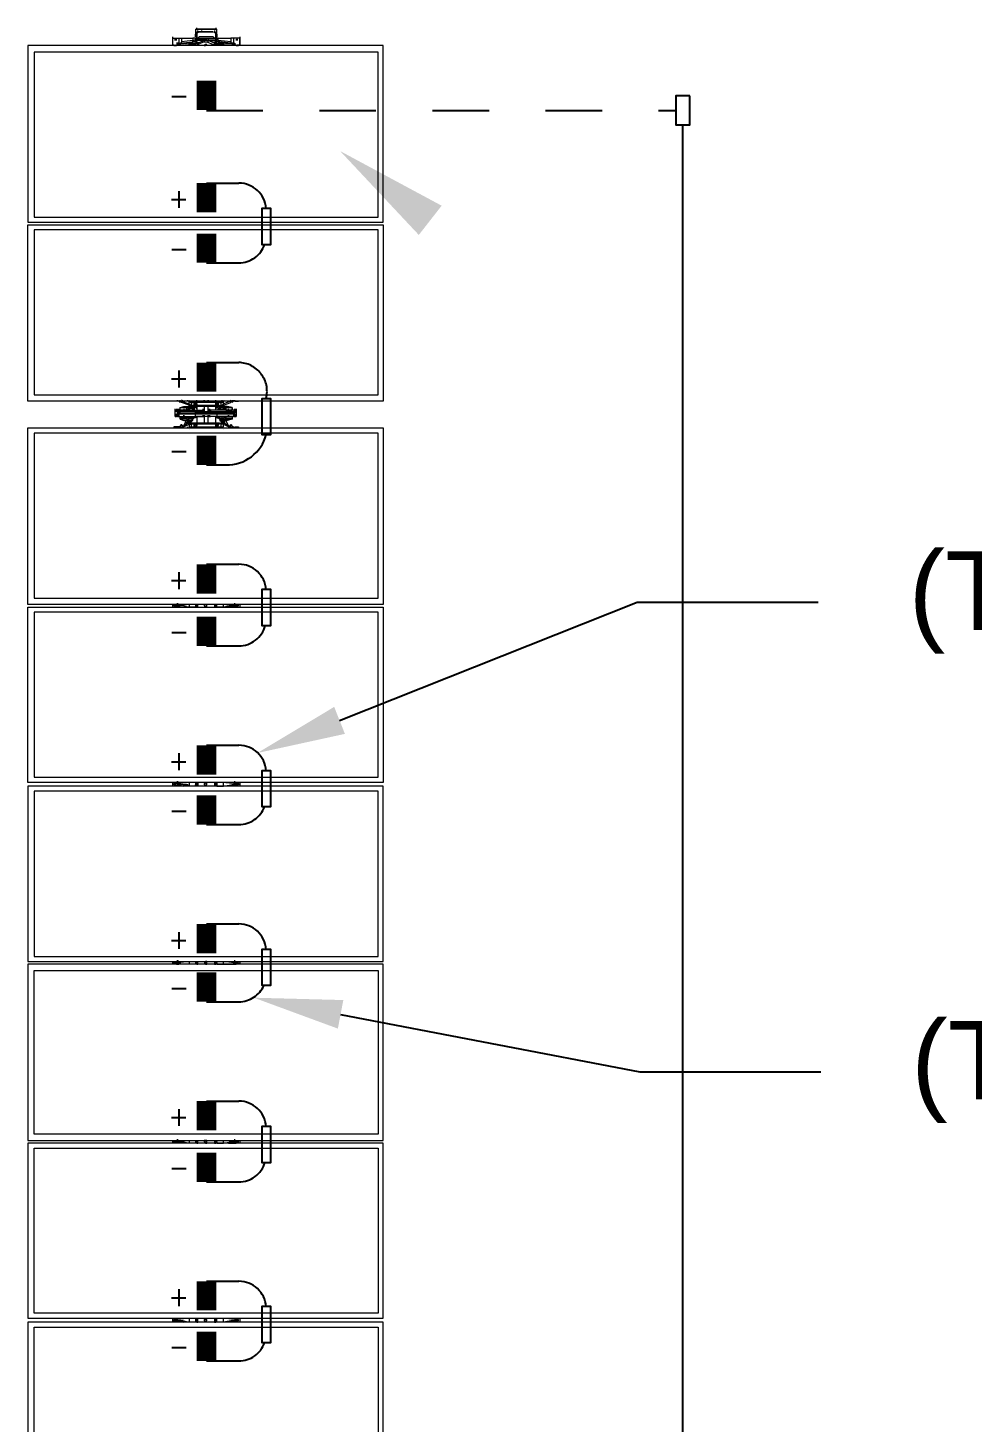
# Model space of a CAD drawing. Header units: feet. Extents: x -5.1 to 70.3, y -33 to 8.
# Drawn here: x 24.056 to 25.727, y -2.653 to -0.188 of the extents above; entities that cross this region are included whole.
import ezdxf
from ezdxf import colors
from ezdxf.entities.mleader import LeaderData, LeaderLine
from ezdxf.lldxf.tags import DXFTag
from ezdxf.math import Vec2, Vec3

# ---------------------------------------------------------------- set-up
doc = ezdxf.new("R2010")
doc.units = ezdxf.units.FT
doc.header["$MEASUREMENT"] = 0
doc.linetypes.add('HIDDEN', pattern=[0.375, 0.25, -0.125])
for name, color, linetype in [('E-DC HARNESS-NEG', 170, 'DC HARNESS CABLE'), ('E-HARN-COMP', 8, 'Continuous'), ('E-TRNK-CABL-NEG', 170, 'HIDDEN'), ('E-TRUNK-CABLE-POS', 10, 'HIDDEN'), ('G-ANNO-TEXT', 1, 'Continuous'), ('PDF5_Geometry', 7, 'Continuous'), ('PDF5_Solid Fills', 7, 'Continuous'), ('Polarity-Text', 7, 'Continuous')]:
    doc.layers.add(name, color=color, linetype=linetype)
doc.styles.add('NEI-A', font='arial.ttf')
tags = doc.linetypes.add('DC HARNESS CABLE', pattern='A,0.5,-0.2,["DH",Standard,S=0.1,R=0,X=-0.1,Y=-0.05],-0.2', length=0.9).pattern_tags.tags
tags[6] = DXFTag(74, 10)

msp = doc.modelspace()

# ---------------------------------------------------------------- linework, layer by layer
at = {"layer": 'E-DC HARNESS-NEG', "ltscale": 0.5}
msp.add_lwpolyline([(25.2154, -13.351), (25.2153, -0.3594)], dxfattribs=at)
at = {"layer": 'E-HARN-COMP', "const_width": 0.0347}
for points in [[(24.3723, -0.3328), (24.3723, -0.281)], [(24.3723, -0.5139), (24.3723, -0.4621)], [(24.3723, -0.6031), (24.3723, -0.5514)], [(24.3723, -0.8312), (24.3723, -0.7794)], [(24.3723, -0.9603), (24.3723, -0.9085)], [(24.3723, -1.1878), (24.3723, -1.136)], [(24.3723, -1.2804), (24.3723, -1.2286)], [(24.3723, -1.5079), (24.3723, -1.4561)], [(24.3723, -1.5964), (24.3723, -1.5446)], [(24.3723, -1.8238), (24.3723, -1.7721)], [(24.3723, -1.9097), (24.3723, -1.8579)], [(24.3723, -2.1371), (24.3723, -2.0854)], [(24.3723, -2.2281), (24.3723, -2.1763)], [(24.3723, -2.4555), (24.3723, -2.4038)], [(24.3723, -2.5448), (24.3723, -2.493)]]:
    msp.add_lwpolyline(points, dxfattribs=at)
at = {"layer": 'E-HARN-COMP'}
msp.add_lwpolyline([(25.2279, -0.3076), (25.2028, -0.3076), (25.2028, -0.3594), (25.2279, -0.3594)], close=True, dxfattribs=at)
for points in [[(24.4862, -0.5388), (24.4862, -0.5071), (24.4701, -0.5071), (24.4701, -0.5388)], [(24.4701, -0.5388), (24.4701, -0.5705), (24.4862, -0.5705), (24.4862, -0.5388)], [(24.4862, -0.875), (24.4862, -0.8433), (24.4701, -0.8433), (24.4701, -0.875)], [(24.4701, -0.875), (24.4701, -0.9067), (24.4862, -0.9067), (24.4862, -0.875)], [(24.4862, -1.2127), (24.4862, -1.181), (24.4701, -1.181), (24.4701, -1.2127)], [(24.4701, -1.2127), (24.4701, -1.2444), (24.4862, -1.2444), (24.4862, -1.2127)], [(24.4862, -1.5328), (24.4862, -1.5011), (24.4701, -1.5011), (24.4701, -1.5328)], [(24.4701, -1.5328), (24.4701, -1.5644), (24.4862, -1.5644), (24.4862, -1.5328)], [(24.4862, -1.8487), (24.4862, -1.817), (24.4701, -1.817), (24.4701, -1.8487)], [(24.4701, -1.8487), (24.4701, -1.8804), (24.4862, -1.8804), (24.4862, -1.8487)], [(24.4862, -2.162), (24.4862, -2.1303), (24.4701, -2.1303), (24.4701, -2.162)], [(24.4701, -2.162), (24.4701, -2.1937), (24.4862, -2.1937), (24.4862, -2.162)], [(24.4862, -2.4804), (24.4862, -2.4487), (24.4701, -2.4487), (24.4701, -2.4804)], [(24.4701, -2.4804), (24.4701, -2.5121), (24.4862, -2.5121), (24.4862, -2.4804)]]:
    msp.add_lwpolyline(points, dxfattribs=at)
at = {"layer": 'E-TRNK-CABL-NEG', "ltscale": 0.1}
msp.add_lwpolyline([(24.3723, -0.3335), (25.2028, -0.3335)], dxfattribs=at)
for points in [[(24.3723, -0.6031), (24.4295, -0.6031, 0.318875), (24.4755, -0.5705, 0.318875)], [(24.3723, -0.9603), (24.4069, -0.9603, 0.348344), (24.4781, -0.9067)], [(24.3723, -1.2804), (24.4295, -1.2804, 0.338726), (24.4765, -1.2444, 0.338726)], [(24.3723, -1.5964), (24.4295, -1.5964, 0.314202), (24.4752, -1.5644, 0.314202)], [(24.3723, -1.9097), (24.4295, -1.9097, 0.298097), (24.4742, -1.8804, 0.298097)], [(24.3723, -2.2281), (24.4295, -2.2281, 0.328669), (24.4761, -2.1937, 0.328669)], [(24.3723, -2.5448), (24.4295, -2.5448, 0.318747), (24.4755, -2.5121, 0.318747)]]:
    msp.add_lwpolyline(points, format="xyb", dxfattribs=at)
at = {"layer": 'E-TRUNK-CABLE-POS', "ltscale": 0.1}
for points in [[(24.3723, -0.4621), (24.4295, -0.4621, -0.391396), (24.4781, -0.5071, -0.391396)], [(24.3723, -0.7794), (24.4295, -0.7794, -0.480781), (24.4781, -0.8423, -0.391396)], [(24.3723, -1.136), (24.4295, -1.136, -0.391396), (24.4781, -1.181, -0.391396)], [(24.3723, -1.4561), (24.4295, -1.4561, -0.391396), (24.4781, -1.5011, -0.391396)], [(24.3723, -1.7721), (24.4295, -1.7721, -0.391396), (24.4781, -1.817, -0.391396)], [(24.3723, -2.0854), (24.4295, -2.0854, -0.391396), (24.4781, -2.1303, -0.391396)], [(24.3723, -2.4038), (24.4295, -2.4038, -0.391396), (24.4781, -2.4487, -0.391396)]]:
    msp.add_lwpolyline(points, format="xyb", dxfattribs=at)
at = {"layer": 'PDF5_Geometry', "lineweight": 5}
for points in [[(24.3528, -0.1899), (24.3528, -0.1967), (24.3528, -0.2034)], [(24.3528, -0.1989), (24.3528, -0.2012), (24.3528, -0.1989), (24.3551, -0.1967), (24.3551, -0.1944), (24.3573, -0.1944), (24.3843, -0.1944), (24.3775, -0.1944)], [(24.3551, -0.1989), (24.3551, -0.1967), (24.3551, -0.2012), (24.3528, -0.2012), (24.3528, -0.2034), (24.3528, -0.2012), (24.3528, -0.1989), (24.3528, -0.2012), (24.3551, -0.2012)], [(24.3888, -0.1877), (24.3888, -0.1899), (24.3551, -0.1899), (24.3551, -0.1877)], [(24.3573, -0.1944), (24.3573, -0.1967), (24.3551, -0.1967), (24.3551, -0.1944), (24.3551, -0.1967)], [(24.3641, -0.1944), (24.3573, -0.1944), (24.3573, -0.1922)], [(24.3798, -0.1944), (24.3775, -0.1944), (24.3641, -0.1944), (24.3641, -0.1922)], [(24.3663, -0.1944), (24.3641, -0.1944), (24.3663, -0.1944)], [(24.3865, -0.1922), (24.3865, -0.1944), (24.3888, -0.1967), (24.3888, -0.1989), (24.391, -0.1989), (24.391, -0.2012), (24.391, -0.2034), (24.391, -0.2012)], [(24.3888, -0.1944), (24.3888, -0.1967), (24.3865, -0.1967), (24.3865, -0.1944)], [(24.3888, -0.2034), (24.3888, -0.2057), (24.3888, -0.2012), (24.3888, -0.1989), (24.3888, -0.2012), (24.3888, -0.1989), (24.3888, -0.1967), (24.3888, -0.2012), (24.391, -0.2012), (24.3888, -0.2012)], [(24.391, -0.1989), (24.391, -0.2012), (24.391, -0.2034), (24.391, -0.1967), (24.391, -0.1899)], [(24.3124, -0.2034), (24.3124, -0.2057), (24.3236, -0.2057), (24.3236, -0.2146), (24.3192, -0.2146), (24.3214, -0.2146), (24.3214, -0.2169), (24.3169, -0.2191), (24.3416, -0.2169), (24.3416, -0.2146), (24.3439, -0.2146), (24.3214, -0.2169), (24.3236, -0.2169), (24.3236, -0.2146), (24.3281, -0.2146)], [(24.3124, -0.2057), (24.3124, -0.2191)], [(24.3169, -0.2191), (24.3147, -0.2191), (24.3169, -0.2191)], [(24.3169, -0.2079), (24.3169, -0.2057)], [(24.3169, -0.2079), (24.3169, -0.2102), (24.3169, -0.2079)], [(24.3214, -0.2191), (24.3169, -0.2191), (24.3192, -0.2191)], [(24.3192, -0.2102), (24.3192, -0.2079)], [(24.3236, -0.2057), (24.3281, -0.2057), (24.3281, -0.2124), (24.3281, -0.2146), (24.3259, -0.2146), (24.3484, -0.2124), (24.3439, -0.2146), (24.3551, -0.2146), (24.3551, -0.2169), (24.3551, -0.2191)], [(24.3259, -0.2169), (24.3236, -0.2169)], [(24.3281, -0.2057), (24.3484, -0.2057), (24.3484, -0.2102), (24.3506, -0.2102), (24.3528, -0.2079), (24.3528, -0.2124)], [(24.3573, -0.2146), (24.3551, -0.2146), (24.3573, -0.2146), (24.3551, -0.2146), (24.3551, -0.2124), (24.3551, -0.2146), (24.3551, -0.2102), (24.3528, -0.2124), (24.3484, -0.2124), (24.3484, -0.2102), (24.3281, -0.2124)], [(24.3731, -0.2102), (24.3686, -0.2102), (24.3573, -0.2146), (24.3551, -0.2146), (24.3528, -0.2146), (24.3506, -0.2169), (24.3416, -0.2169)], [(24.3753, -0.2124), (24.3753, -0.2102), (24.3686, -0.2102), (24.3686, -0.2079), (24.3686, -0.2102), (24.3551, -0.2102), (24.3551, -0.2079), (24.3528, -0.2079), (24.3528, -0.2057), (24.3484, -0.2057)], [(24.3528, -0.2012), (24.3528, -0.2034), (24.3551, -0.2012), (24.3551, -0.1989), (24.3551, -0.2012), (24.3551, -0.2057), (24.391, -0.2057)], [(24.3528, -0.2057), (24.3551, -0.2057), (24.3551, -0.2034)], [(24.3528, -0.2191), (24.3528, -0.2169), (24.3528, -0.2146)], [(24.3888, -0.2057), (24.3865, -0.2057), (24.3843, -0.2034), (24.3596, -0.2034), (24.3573, -0.2057), (24.3551, -0.2057)], [(24.3731, -0.2079), (24.3686, -0.2079), (24.3551, -0.2079)], [(24.3573, -0.2191), (24.3573, -0.2169), (24.3551, -0.2169)], [(24.3686, -0.2124), (24.3573, -0.2169), (24.3573, -0.2146), (24.3573, -0.2124)], [(24.3686, -0.2102), (24.3686, -0.2124), (24.3731, -0.2124), (24.3843, -0.2169)], [(24.3731, -0.2191), (24.3731, -0.2169), (24.3708, -0.2169), (24.3686, -0.2191), (24.3708, -0.2191)], [(24.3888, -0.2191), (24.3888, -0.2169), (24.3888, -0.2146), (24.3888, -0.2124), (24.3888, -0.2146), (24.3865, -0.2146), (24.3753, -0.2102), (24.3753, -0.2079)], [(24.3865, -0.2191), (24.3865, -0.2169), (24.3865, -0.2146), (24.3865, -0.2124)], [(24.4023, -0.2169), (24.3933, -0.2169), (24.391, -0.2146), (24.3888, -0.2146), (24.3865, -0.2146)], [(24.3888, -0.2146), (24.3865, -0.2146), (24.3888, -0.2169), (24.3865, -0.2169)], [(24.391, -0.2034), (24.3888, -0.2034), (24.3888, -0.2012), (24.3888, -0.1989)], [(24.4202, -0.2057), (24.4157, -0.2057), (24.4157, -0.2124), (24.4157, -0.2146), (24.3955, -0.2124), (24.3933, -0.2102), (24.3933, -0.2124), (24.3955, -0.2124), (24.3888, -0.2124), (24.391, -0.2102), (24.391, -0.2079), (24.3888, -0.2079)], [(24.3888, -0.2124), (24.3888, -0.2102), (24.3888, -0.2146), (24.4, -0.2146), (24.4023, -0.2146), (24.4023, -0.2169), (24.427, -0.2191)], [(24.3933, -0.2057), (24.391, -0.2057), (24.391, -0.2079), (24.3933, -0.2102)], [(24.391, -0.2191), (24.391, -0.2146), (24.391, -0.2169)], [(24.4157, -0.2124), (24.3933, -0.2102), (24.3933, -0.2057), (24.4157, -0.2057)], [(24.4202, -0.2169), (24.4225, -0.2169), (24.4, -0.2146), (24.3955, -0.2124), (24.3955, -0.2102)], [(24.418, -0.2169), (24.4202, -0.2169), (24.4202, -0.2146), (24.4157, -0.2146)], [(24.4314, -0.2034), (24.4314, -0.2057), (24.4202, -0.2057), (24.4202, -0.2146), (24.4225, -0.2146), (24.4225, -0.2169), (24.427, -0.2191), (24.4292, -0.2191)], [(24.427, -0.2169), (24.427, -0.2191), (24.4225, -0.2191)], [(24.4247, -0.2079), (24.4247, -0.2102)], [(24.4247, -0.2191), (24.4292, -0.2191), (24.4292, -0.2169)], [(24.427, -0.2079), (24.427, -0.2102), (24.427, -0.2079), (24.427, -0.2057)], [(24.4314, -0.2191), (24.4314, -0.2057)], [(24.3259, -0.848), (24.3259, -0.8502), (24.3236, -0.848), (24.3214, -0.848), (24.3147, -0.848)], [(24.3169, -0.8727), (24.3169, -0.8659), (24.3169, -0.8637), (24.3169, -0.8614)], [(24.3192, -0.8614), (24.3192, -0.8637), (24.3214, -0.8659), (24.3214, -0.8637), (24.3214, -0.8614), (24.3214, -0.8637), (24.3214, -0.8614), (24.3214, -0.8637), (24.3326, -0.8637), (24.3641, -0.8637), (24.3686, -0.8637), (24.3686, -0.8614)], [(24.3214, -0.848), (24.3214, -0.848)], [(24.3214, -0.8659), (24.3214, -0.8637), (24.3214, -0.8614)], [(24.3236, -0.8637), (24.3236, -0.8614)], [(24.3259, -0.848), (24.3259, -0.848)], [(24.3259, -0.8592), (24.3326, -0.8569), (24.3484, -0.8569), (24.3484, -0.8592), (24.3461, -0.8592)], [(24.3259, -0.8614), (24.3259, -0.8614)], [(24.3259, -0.8637), (24.3259, -0.8614)], [(24.3304, -0.848), (24.3281, -0.8457)], [(24.3416, -0.8547), (24.3416, -0.8569), (24.3416, -0.8547), (24.3439, -0.8547), (24.3416, -0.8525), (24.3416, -0.8547), (24.3281, -0.8502), (24.3281, -0.848), (24.3416, -0.8525), (24.3416, -0.848), (24.3394, -0.848)], [(24.3326, -0.8614), (24.3326, -0.8637), (24.3326, -0.8659)], [(24.3349, -0.8569), (24.3484, -0.8569), (24.3484, -0.8547)], [(24.3349, -0.8592), (24.3349, -0.8592)], [(24.3371, -0.8614), (24.3416, -0.8614), (24.3416, -0.8592), (24.3394, -0.8592), (24.3371, -0.8592)], [(24.3394, -0.8592), (24.3461, -0.8592), (24.3484, -0.8592), (24.3484, -0.8614), (24.3416, -0.8614)], [(24.3439, -0.8547), (24.3461, -0.8547), (24.3461, -0.8502), (24.3439, -0.8502), (24.3416, -0.848), (24.3439, -0.848), (24.3416, -0.848), (24.3461, -0.848), (24.3461, -0.8502), (24.3484, -0.8502), (24.3484, -0.848), (24.3955, -0.848), (24.3955, -0.8502), (24.3978, -0.8502), (24.3978, -0.8547), (24.4, -0.8547), (24.4023, -0.8525), (24.4023, -0.8547), (24.4157, -0.8502), (24.4157, -0.848), (24.4023, -0.8525), (24.4023, -0.848), (24.4, -0.848), (24.4, -0.8457)], [(24.3416, -0.8457), (24.3416, -0.8457)], [(24.409, -0.8569), (24.3955, -0.8569), (24.3955, -0.8547), (24.3955, -0.8569), (24.3461, -0.8569), (24.3461, -0.8547), (24.3461, -0.8569), (24.3416, -0.8569)], [(24.3461, -0.848), (24.3484, -0.848)], [(24.3461, -0.8547), (24.3461, -0.8547)], [(24.3461, -0.8569), (24.3461, -0.8569)], [(24.3506, -0.8569), (24.3506, -0.8637), (24.3506, -0.8614), (24.3506, -0.8592), (24.3506, -0.8614), (24.3484, -0.8592)], [(24.3484, -0.8614), (24.3506, -0.8614), (24.3484, -0.8592), (24.3506, -0.8614), (24.3506, -0.8592)], [(24.3506, -0.8502), (24.3506, -0.8502)], [(24.3528, -0.8547), (24.3551, -0.8547), (24.3506, -0.8547), (24.3506, -0.8525), (24.3506, -0.8547), (24.3528, -0.8547), (24.3528, -0.8525), (24.3528, -0.8502), (24.3551, -0.8525), (24.3551, -0.8547), (24.3551, -0.8525), (24.3551, -0.8502), (24.3528, -0.8502), (24.3528, -0.8525), (24.3528, -0.8502), (24.3528, -0.8525), (24.3528, -0.8502), (24.3528, -0.8525), (24.3528, -0.8502), (24.3528, -0.8525), (24.3528, -0.8502), (24.3506, -0.8502), (24.3506, -0.8525), (24.3506, -0.8502), (24.3528, -0.8502)], [(24.3506, -0.8525), (24.3506, -0.8525)], [(24.3506, -0.8547), (24.3506, -0.8547)], [(24.3528, -0.8502), (24.3528, -0.8502)], [(24.3528, -0.8547), (24.3528, -0.8547)], [(24.3528, -0.8569), (24.3528, -0.8592), (24.3551, -0.8614)], [(24.3551, -0.848), (24.3551, -0.8457)], [(24.3551, -0.8502), (24.3551, -0.8502)], [(24.3551, -0.8525), (24.3551, -0.8525)], [(24.3551, -0.8547), (24.3551, -0.8547)], [(24.3551, -0.8569), (24.3551, -0.8637)], [(24.3641, -0.8637), (24.3663, -0.8637), (24.3663, -0.8614), (24.3663, -0.8637), (24.3686, -0.8637)], [(24.3686, -0.8569), (24.3686, -0.8547)], [(24.3753, -0.8659), (24.3753, -0.8569), (24.3686, -0.8569), (24.3686, -0.8659)], [(24.4247, -0.8659), (24.4247, -0.8637), (24.4225, -0.8637), (24.4225, -0.8614), (24.4225, -0.8637), (24.4112, -0.8637), (24.3798, -0.8637), (24.3753, -0.8637), (24.3798, -0.8637)], [(24.3888, -0.848), (24.3888, -0.8457)], [(24.391, -0.8525), (24.391, -0.8502), (24.391, -0.8525), (24.391, -0.8502), (24.391, -0.8525), (24.391, -0.8502), (24.391, -0.8525), (24.391, -0.8502), (24.391, -0.8525), (24.391, -0.8502), (24.3888, -0.8502), (24.3888, -0.8525), (24.3888, -0.8547), (24.391, -0.8547), (24.3933, -0.8547), (24.3933, -0.8525), (24.391, -0.8502), (24.3933, -0.8502), (24.3933, -0.8525), (24.3933, -0.8547), (24.391, -0.8547), (24.3888, -0.8547), (24.3888, -0.8525), (24.3888, -0.8502), (24.391, -0.8502)], [(24.3888, -0.8502), (24.3888, -0.8502)], [(24.3888, -0.8525), (24.3888, -0.8525)], [(24.3888, -0.8547), (24.3888, -0.8547)], [(24.3888, -0.8637), (24.3888, -0.8569)], [(24.3888, -0.8614), (24.391, -0.8592), (24.391, -0.8569)], [(24.391, -0.8502), (24.391, -0.8502)], [(24.391, -0.8547), (24.391, -0.8547)], [(24.3933, -0.8502), (24.3933, -0.8502)], [(24.3933, -0.8525), (24.3933, -0.8525)], [(24.3933, -0.8547), (24.3933, -0.8547)], [(24.3955, -0.8592), (24.3933, -0.8614), (24.3933, -0.8637), (24.3933, -0.8569)], [(24.3955, -0.8614), (24.3933, -0.8614), (24.3933, -0.8592), (24.3933, -0.8614), (24.3955, -0.8592), (24.3933, -0.8614), (24.3933, -0.8592)], [(24.3955, -0.848), (24.3978, -0.848)], [(24.3955, -0.8547), (24.3955, -0.8547)], [(24.3955, -0.8569), (24.3955, -0.8569)], [(24.418, -0.8592), (24.409, -0.8569), (24.3955, -0.8569), (24.3955, -0.8592), (24.3978, -0.8592)], [(24.4045, -0.8592), (24.3955, -0.8592), (24.3955, -0.8614), (24.4, -0.8614), (24.4023, -0.8614), (24.4023, -0.8592), (24.4045, -0.8592), (24.4067, -0.8592), (24.4067, -0.8637), (24.418, -0.8637), (24.418, -0.8614)], [(24.4, -0.8547), (24.4023, -0.8547), (24.4023, -0.8569), (24.3978, -0.8569), (24.3978, -0.8547)], [(24.4023, -0.8457), (24.4023, -0.8457)], [(24.4023, -0.8547), (24.4023, -0.8569)], [(24.4023, -0.8614), (24.4067, -0.8614)], [(24.4067, -0.8592), (24.418, -0.8592), (24.418, -0.8637)], [(24.409, -0.8592), (24.409, -0.8592)], [(24.4112, -0.8659), (24.4112, -0.8637), (24.4112, -0.8614)], [(24.4157, -0.8457), (24.4135, -0.848)], [(24.4202, -0.848), (24.418, -0.8502), (24.418, -0.848)], [(24.418, -0.848), (24.418, -0.848)], [(24.418, -0.8614), (24.418, -0.8614)], [(24.4225, -0.848), (24.4292, -0.848)], [(24.4247, -0.8614), (24.4247, -0.8637), (24.4225, -0.8659), (24.4225, -0.8637), (24.4225, -0.8659), (24.4225, -0.8682), (24.4225, -0.8659), (24.4247, -0.8637), (24.4247, -0.8659), (24.4247, -0.8749), (24.4225, -0.8727), (24.4225, -0.8704)], [(24.3192, -0.8659), (24.3192, -0.8637), (24.3169, -0.8637), (24.3214, -0.8637)], [(24.3236, -0.8727), (24.3236, -0.8749), (24.3214, -0.8749), (24.3169, -0.8749), (24.3192, -0.8749), (24.3214, -0.8727), (24.3214, -0.8704), (24.3236, -0.8704), (24.3236, -0.8682), (24.3214, -0.8682), (24.3214, -0.8659), (24.3236, -0.8659), (24.3236, -0.8682), (24.3236, -0.8704), (24.3236, -0.8749), (24.3528, -0.8749), (24.3528, -0.8772), (24.3506, -0.8772), (24.3506, -0.8749), (24.3506, -0.8772), (24.3484, -0.8772)], [(24.3192, -0.8727), (24.3192, -0.8704)], [(24.3214, -0.8659), (24.3214, -0.8659)], [(24.3214, -0.8727), (24.3214, -0.8749), (24.3214, -0.8727), (24.3214, -0.8749), (24.3326, -0.8749), (24.3641, -0.8749), (24.3686, -0.8749), (24.3663, -0.8749)], [(24.3214, -0.8749), (24.3214, -0.8749)], [(24.3528, -0.8659), (24.3236, -0.8659), (24.3236, -0.8682), (24.3528, -0.8682), (24.3528, -0.8704), (24.391, -0.8704), (24.4202, -0.8704), (24.4202, -0.8749), (24.391, -0.8749), (24.391, -0.8772), (24.3933, -0.8772), (24.3933, -0.8749), (24.3933, -0.8772), (24.3955, -0.8794), (24.3933, -0.8772), (24.3955, -0.8772), (24.4, -0.8772), (24.4023, -0.8772), (24.4023, -0.8794), (24.4045, -0.8794), (24.4067, -0.8794), (24.4067, -0.8772), (24.4023, -0.8772)], [(24.3259, -0.8704), (24.3236, -0.8704), (24.3528, -0.8704), (24.391, -0.8704), (24.391, -0.8749), (24.3528, -0.8749), (24.3528, -0.8704), (24.3259, -0.8704), (24.3259, -0.8682), (24.3259, -0.8659)], [(24.3236, -0.8704), (24.3236, -0.8682), (24.3236, -0.8659)], [(24.3259, -0.8772), (24.3259, -0.8749)], [(24.3259, -0.8794), (24.3259, -0.8794)], [(24.3259, -0.8794), (24.3326, -0.8817), (24.3484, -0.8817), (24.3461, -0.8817)], [(24.3394, -0.8951), (24.3416, -0.8951), (24.3461, -0.8951), (24.3461, -0.8884), (24.3439, -0.8884), (24.3416, -0.8884), (24.3416, -0.8861), (24.3281, -0.8929), (24.3281, -0.8951), (24.3304, -0.8929)], [(24.3326, -0.8906), (24.3371, -0.8817)], [(24.3349, -0.8817), (24.3484, -0.8817), (24.3484, -0.8794), (24.3506, -0.8772), (24.3506, -0.8749)], [(24.3349, -0.8794), (24.3349, -0.8794)], [(24.3371, -0.8794), (24.3394, -0.8794), (24.3416, -0.8794), (24.3416, -0.8772), (24.3371, -0.8772)], [(24.3371, -0.8884), (24.3439, -0.8817)], [(24.3416, -0.8772), (24.3484, -0.8772), (24.3484, -0.8794), (24.3394, -0.8794)], [(24.3439, -0.8839), (24.3439, -0.8861), (24.3461, -0.8839), (24.3461, -0.8817), (24.3416, -0.8861), (24.3461, -0.8861), (24.3461, -0.8884), (24.3461, -0.8861), (24.3955, -0.8861), (24.3955, -0.8884)], [(24.3416, -0.8839), (24.3416, -0.8861), (24.3416, -0.8884), (24.3439, -0.8884)], [(24.3528, -0.8951), (24.3528, -0.8929), (24.3506, -0.8929), (24.3506, -0.8906), (24.3506, -0.8884), (24.3528, -0.8884), (24.3528, -0.8861)], [(24.3551, -0.8749), (24.3551, -0.8861)], [(24.3663, -0.8727), (24.3663, -0.8749), (24.3641, -0.8749)], [(24.3686, -0.8749), (24.3686, -0.8727), (24.3686, -0.8749), (24.3686, -0.8861), (24.3753, -0.8861), (24.3753, -0.8749), (24.3753, -0.8727), (24.3753, -0.8749), (24.3753, -0.8727), (24.3753, -0.8749)], [(24.4202, -0.8749), (24.4225, -0.8749), (24.4112, -0.8749), (24.3798, -0.8749), (24.3753, -0.8749), (24.3798, -0.8749)], [(24.3888, -0.8861), (24.3888, -0.8749)], [(24.391, -0.8659), (24.4202, -0.8659), (24.4202, -0.8682), (24.391, -0.8682), (24.391, -0.8704), (24.418, -0.8704), (24.418, -0.8682), (24.418, -0.8659)], [(24.3933, -0.8749), (24.3933, -0.8772), (24.3955, -0.8794)], [(24.4045, -0.8794), (24.3978, -0.8794), (24.3955, -0.8794), (24.3955, -0.8772)], [(24.418, -0.8794), (24.409, -0.8817), (24.3955, -0.8817), (24.3978, -0.8817)], [(24.409, -0.8817), (24.3955, -0.8817)], [(24.3955, -0.8861), (24.3955, -0.8861)], [(24.4135, -0.8929), (24.4157, -0.8951), (24.4157, -0.8929), (24.4023, -0.8861), (24.4023, -0.8884), (24.4, -0.8884), (24.4, -0.8861), (24.4023, -0.8861), (24.3978, -0.8817), (24.3978, -0.8839), (24.4, -0.8861), (24.4, -0.8839)], [(24.3978, -0.8884), (24.3978, -0.8861), (24.4023, -0.8861), (24.4023, -0.8839)], [(24.4067, -0.8884), (24.4, -0.8817)], [(24.4067, -0.8772), (24.418, -0.8772), (24.418, -0.8794), (24.4067, -0.8794)], [(24.4112, -0.8906), (24.4067, -0.8817)], [(24.409, -0.8794), (24.409, -0.8794)], [(24.418, -0.8704), (24.4225, -0.8704), (24.4225, -0.8727), (24.4225, -0.8704), (24.4225, -0.8682), (24.4225, -0.8659), (24.4225, -0.8682), (24.4202, -0.8682), (24.4202, -0.8659), (24.4225, -0.8659)], [(24.418, -0.8749), (24.418, -0.8772)], [(24.4202, -0.8704), (24.4202, -0.8682), (24.4202, -0.8704), (24.4202, -0.8682), (24.4202, -0.8659)], [(24.4225, -0.8749), (24.4225, -0.8727)], [(24.4225, -0.8749), (24.4225, -0.8749)], [(24.3259, -0.8951), (24.3259, -0.8929), (24.3214, -0.8929), (24.3147, -0.8929), (24.3147, -0.8951)], [(24.3214, -0.8929), (24.3214, -0.8929)], [(24.3304, -0.8906), (24.3259, -0.8906), (24.3259, -0.8929)], [(24.3259, -0.8929), (24.3259, -0.8929)], [(24.3281, -0.8906), (24.3304, -0.8906), (24.3281, -0.8906), (24.3281, -0.8884)], [(24.3281, -0.8951), (24.3416, -0.8884), (24.3416, -0.8929), (24.3461, -0.8929), (24.3484, -0.8929), (24.3484, -0.8951), (24.3955, -0.8951), (24.3955, -0.8929), (24.3978, -0.8929), (24.3978, -0.8951), (24.4, -0.8951), (24.4, -0.8929), (24.4023, -0.8929)], [(24.3416, -0.8929), (24.3416, -0.8951), (24.3439, -0.8951), (24.3416, -0.8951)], [(24.3416, -0.8974), (24.3416, -0.8974)], [(24.3484, -0.8951), (24.3461, -0.8951)], [(24.3506, -0.8884), (24.3506, -0.8884)], [(24.3506, -0.8906), (24.3506, -0.8906)], [(24.3506, -0.8929), (24.3506, -0.8929)], [(24.3528, -0.8929), (24.3551, -0.8929), (24.3551, -0.8906), (24.3551, -0.8884), (24.3528, -0.8884), (24.3528, -0.8906), (24.3528, -0.8884), (24.3528, -0.8906), (24.3528, -0.8884), (24.3528, -0.8906), (24.3528, -0.8884), (24.3528, -0.8906)], [(24.3528, -0.8884), (24.3528, -0.8884)], [(24.3528, -0.8929), (24.3528, -0.8929)], [(24.3551, -0.8884), (24.3551, -0.8884)], [(24.3551, -0.8906), (24.3551, -0.8906)], [(24.3551, -0.8929), (24.3551, -0.8929)], [(24.391, -0.8951), (24.391, -0.8929), (24.3888, -0.8929), (24.3888, -0.8906), (24.3888, -0.8884), (24.391, -0.8884), (24.3933, -0.8884), (24.3933, -0.8906), (24.391, -0.8929)], [(24.3888, -0.8884), (24.3888, -0.8884)], [(24.3888, -0.8906), (24.3888, -0.8906)], [(24.3888, -0.8929), (24.3888, -0.8929)], [(24.391, -0.8906), (24.391, -0.8884)], [(24.391, -0.8906), (24.391, -0.8884)], [(24.391, -0.8906), (24.391, -0.8884)], [(24.391, -0.8906), (24.391, -0.8884)], [(24.391, -0.8884), (24.391, -0.8884)], [(24.391, -0.8906), (24.391, -0.8884)], [(24.391, -0.8929), (24.391, -0.8929)], [(24.3933, -0.8884), (24.3933, -0.8884)], [(24.3933, -0.8906), (24.3933, -0.8906)], [(24.3933, -0.8929), (24.3933, -0.8929)], [(24.3955, -0.8884), (24.3955, -0.8884)], [(24.3978, -0.8951), (24.3955, -0.8951)], [(24.4, -0.8884), (24.3978, -0.8884), (24.3978, -0.8929), (24.4023, -0.8929), (24.4023, -0.8884), (24.4157, -0.8951)], [(24.4023, -0.8951), (24.4, -0.8951)], [(24.4023, -0.8974), (24.4023, -0.8974)], [(24.4157, -0.8884), (24.4157, -0.8906), (24.4135, -0.8906), (24.4157, -0.8906)], [(24.4202, -0.8929), (24.418, -0.8929), (24.418, -0.8906), (24.4135, -0.8906)], [(24.418, -0.8929), (24.418, -0.8951)], [(24.418, -0.8929), (24.418, -0.8929)], [(24.4225, -0.8929), (24.4292, -0.8929), (24.4292, -0.8951)], [(24.4225, -0.8929), (24.4225, -0.8929)], [(24.3124, -1.2073), (24.3124, -1.2118)], [(24.3416, -1.2095), (24.3416, -1.2118), (24.3394, -1.2118), (24.3304, -1.2095), (24.3169, -1.2095), (24.3169, -1.2073), (24.3147, -1.2073), (24.3147, -1.2095), (24.3169, -1.2095), (24.3214, -1.2095), (24.3236, -1.2118)], [(24.3214, -1.2073), (24.3169, -1.2073)], [(24.3528, -1.2073), (24.3528, -1.2118)], [(24.3551, -1.2073), (24.3551, -1.2118), (24.3551, -1.2095)], [(24.3551, -1.2118), (24.3573, -1.2118), (24.3573, -1.2073)], [(24.3865, -1.2073), (24.3865, -1.2118), (24.3888, -1.2118)], [(24.3888, -1.2073), (24.3888, -1.2118), (24.3888, -1.2095)], [(24.427, -1.2073), (24.427, -1.2095), (24.4157, -1.2095), (24.4023, -1.2118), (24.391, -1.2118), (24.391, -1.2095)], [(24.391, -1.2118), (24.391, -1.2073)], [(24.4202, -1.2118), (24.4225, -1.2095), (24.4292, -1.2095), (24.4292, -1.2073), (24.427, -1.2073), (24.4225, -1.2073)], [(24.4314, -1.2073), (24.4314, -1.2118)], [(24.3528, -1.2095), (24.3528, -1.2118), (24.3416, -1.2118)], [(24.3124, -1.5217), (24.3124, -1.5284)], [(24.3214, -1.524), (24.3169, -1.524), (24.3147, -1.524), (24.3169, -1.524), (24.3169, -1.5262), (24.3236, -1.5262)], [(24.3416, -1.5262), (24.3416, -1.5284), (24.3394, -1.5262), (24.3304, -1.5262), (24.3169, -1.524)], [(24.3528, -1.5217), (24.3528, -1.5262), (24.3528, -1.5284), (24.3416, -1.5284)], [(24.3528, -1.5284), (24.3528, -1.5262)], [(24.3551, -1.5217), (24.3551, -1.5262), (24.3551, -1.5284)], [(24.3573, -1.5262), (24.3551, -1.5262)], [(24.3573, -1.5217), (24.3573, -1.5262), (24.3573, -1.5284)], [(24.3865, -1.5217), (24.3865, -1.5262), (24.3865, -1.5284)], [(24.3888, -1.5262), (24.3865, -1.5262)], [(24.3888, -1.5284), (24.3888, -1.5262), (24.3888, -1.5217)], [(24.391, -1.5284), (24.391, -1.5262), (24.391, -1.5284), (24.4023, -1.5284), (24.4157, -1.5262), (24.4247, -1.524), (24.427, -1.524), (24.427, -1.5217)], [(24.391, -1.5217), (24.391, -1.5262)], [(24.4202, -1.5262), (24.427, -1.5262), (24.427, -1.524), (24.4292, -1.524), (24.427, -1.524), (24.4225, -1.524)], [(24.4292, -1.524), (24.4292, -1.5217)], [(24.4314, -1.5217), (24.4314, -1.5284)], [(24.3124, -1.8384), (24.3124, -1.8429)], [(24.3147, -1.8384), (24.3147, -1.8406), (24.3169, -1.8406), (24.3192, -1.8429), (24.3214, -1.8429), (24.3236, -1.8429)], [(24.3214, -1.8406), (24.3169, -1.8406), (24.3147, -1.8406)], [(24.3416, -1.8406), (24.3416, -1.8429), (24.3304, -1.8429), (24.3169, -1.8406)], [(24.3528, -1.8406), (24.3528, -1.8429), (24.3416, -1.8429)], [(24.3528, -1.8384), (24.3528, -1.8429)], [(24.3551, -1.8384), (24.3551, -1.8429), (24.3551, -1.8406)], [(24.3551, -1.8429), (24.3573, -1.8429), (24.3573, -1.8384)], [(24.3865, -1.8384), (24.3865, -1.8429), (24.3888, -1.8429)], [(24.3888, -1.8384), (24.3888, -1.8429), (24.3888, -1.8406)], [(24.391, -1.8406), (24.391, -1.8429), (24.4023, -1.8429), (24.4157, -1.8429), (24.4247, -1.8406), (24.427, -1.8406), (24.427, -1.8384)], [(24.391, -1.8429), (24.391, -1.8384)], [(24.4202, -1.8429), (24.4225, -1.8429), (24.4247, -1.8429), (24.427, -1.8406), (24.4292, -1.8406), (24.427, -1.8406), (24.4225, -1.8406)], [(24.4314, -1.8384), (24.4314, -1.8429)], [(24.3124, -2.155), (24.3124, -2.1595)], [(24.3236, -2.1595), (24.3214, -2.1595), (24.3192, -2.1595), (24.3192, -2.1573), (24.3147, -2.1573), (24.3147, -2.155)], [(24.3214, -2.1573), (24.3169, -2.1573), (24.3147, -2.1573)], [(24.3416, -2.1573), (24.3416, -2.1595), (24.3394, -2.1595), (24.3304, -2.1573), (24.3169, -2.1573)], [(24.3528, -2.1573), (24.3528, -2.1595), (24.3416, -2.1595)], [(24.3528, -2.155), (24.3528, -2.1595)], [(24.3551, -2.155), (24.3551, -2.1595), (24.3551, -2.1573)], [(24.3551, -2.1595), (24.3573, -2.1595), (24.3573, -2.155)], [(24.3865, -2.155), (24.3865, -2.1595), (24.3888, -2.1595)], [(24.3888, -2.155), (24.3888, -2.1595), (24.3888, -2.1573)], [(24.391, -2.1573), (24.391, -2.1595), (24.4023, -2.1595), (24.4157, -2.1573), (24.427, -2.1573), (24.427, -2.155)], [(24.391, -2.1595), (24.391, -2.155)], [(24.4202, -2.1595), (24.4225, -2.1595), (24.4247, -2.1595), (24.4247, -2.1573), (24.4292, -2.1573), (24.4292, -2.155)], [(24.4225, -2.1573), (24.427, -2.1573), (24.4292, -2.1573)], [(24.4314, -2.155), (24.4314, -2.1595)], [(24.3124, -2.4694), (24.3124, -2.4762)], [(24.3214, -2.4717), (24.3169, -2.4717)], [(24.3416, -2.4739), (24.3416, -2.4762), (24.3394, -2.4762), (24.3304, -2.4739), (24.3169, -2.4739), (24.3214, -2.4739), (24.3236, -2.4762)], [(24.3528, -2.4739), (24.3528, -2.4762), (24.3416, -2.4762)], [(24.3528, -2.4694), (24.3528, -2.4762)], [(24.3551, -2.4694), (24.3551, -2.4762), (24.3551, -2.4739)], [(24.3551, -2.4762), (24.3573, -2.4762), (24.3573, -2.4694)], [(24.3865, -2.4694), (24.3865, -2.4762), (24.3888, -2.4762)], [(24.3888, -2.4694), (24.3888, -2.4762), (24.3888, -2.4739)], [(24.391, -2.4762), (24.391, -2.4694)], [(24.427, -2.4717), (24.427, -2.4739), (24.4157, -2.4739), (24.4023, -2.4762), (24.391, -2.4762), (24.391, -2.4739)], [(24.4202, -2.4762), (24.4225, -2.4739), (24.4292, -2.4739), (24.4292, -2.4717), (24.427, -2.4717), (24.4225, -2.4717)], [(24.4314, -2.4694), (24.4314, -2.4762)]]:
    msp.add_lwpolyline(points, dxfattribs=at)
at = {"layer": 'PDF5_Geometry', "color": 8, "lineweight": 5, "true_color": 0x808080}
for points in [[(24.3528, -0.1899), (24.391, -0.1899)], [(24.3124, -0.2057), (24.3124, -0.2191)], [(24.3147, -0.2191), (24.3147, -0.2169)], [(24.3281, -0.2191), (24.3169, -0.2191)], [(24.3416, -0.2169), (24.3416, -0.2191)], [(24.3551, -0.2012), (24.3551, -0.1989)], [(24.3888, -0.2012), (24.3888, -0.1989)], [(24.4023, -0.2191), (24.4023, -0.2169)], [(24.427, -0.2191), (24.4157, -0.2191)], [(24.4292, -0.2191), (24.4292, -0.2169)], [(24.4314, -0.2057), (24.4314, -0.2191)], [(24.3259, -0.848), (24.3259, -0.8457)], [(24.3371, -0.8637), (24.3371, -0.8614)], [(24.3394, -0.848), (24.3394, -0.8457)], [(24.3394, -0.8457), (24.3394, -0.8457)], [(24.3416, -0.8614), (24.3416, -0.8637)], [(24.3461, -0.8547), (24.3506, -0.8547)], [(24.3506, -0.8502), (24.3484, -0.8502)], [(24.3484, -0.8637), (24.3484, -0.8614)], [(24.3888, -0.8502), (24.3551, -0.8502)], [(24.3551, -0.8547), (24.3888, -0.8547)], [(24.3641, -0.8637), (24.3686, -0.8637), (24.3686, -0.8614)], [(24.3753, -0.8614), (24.3753, -0.8637), (24.3798, -0.8637)], [(24.3955, -0.8502), (24.3933, -0.8502)], [(24.3933, -0.8547), (24.3955, -0.8547)], [(24.3955, -0.8614), (24.3955, -0.8637)], [(24.4, -0.8637), (24.4, -0.8614)], [(24.4045, -0.848), (24.4023, -0.848)], [(24.4045, -0.8457), (24.4045, -0.8457)], [(24.4067, -0.8637), (24.4067, -0.8614)], [(24.4202, -0.848), (24.4202, -0.8457)], [(24.4225, -0.848), (24.4225, -0.8457)], [(24.3192, -0.8659), (24.3169, -0.8659)], [(24.3169, -0.8749), (24.3192, -0.8749)], [(24.3192, -0.8637), (24.3192, -0.8637)], [(24.3192, -0.8749), (24.3192, -0.8749)], [(24.3214, -0.8659), (24.3214, -0.8637), (24.3214, -0.8659), (24.3214, -0.8637), (24.3326, -0.8637), (24.3641, -0.8637), (24.3641, -0.8659)], [(24.3214, -0.8704), (24.3214, -0.8727), (24.3214, -0.8704), (24.3214, -0.8727), (24.3214, -0.8704), (24.3214, -0.8682), (24.3214, -0.8659), (24.3214, -0.8682)], [(24.3214, -0.8749), (24.3326, -0.8749), (24.3641, -0.8749), (24.3686, -0.8749), (24.3686, -0.8727)], [(24.3349, -0.8906), (24.3371, -0.8884), (24.3371, -0.8861), (24.3394, -0.8839), (24.3416, -0.8817)], [(24.3371, -0.8772), (24.3371, -0.8749)], [(24.3416, -0.8749), (24.3416, -0.8772)], [(24.3484, -0.8772), (24.3484, -0.8749)], [(24.4225, -0.8749), (24.4112, -0.8749), (24.3798, -0.8749), (24.3753, -0.8749), (24.3753, -0.8727)], [(24.4225, -0.8682), (24.4225, -0.8659), (24.4225, -0.8637), (24.4225, -0.8659), (24.4225, -0.8637), (24.4112, -0.8637), (24.3798, -0.8637), (24.3798, -0.8659)], [(24.3955, -0.8749), (24.3955, -0.8772)], [(24.4, -0.8772), (24.4, -0.8749)], [(24.4023, -0.8817), (24.4045, -0.8839), (24.4045, -0.8861), (24.4067, -0.8884), (24.409, -0.8906)], [(24.4067, -0.8749), (24.4067, -0.8772)], [(24.4202, -0.8704), (24.4202, -0.8682), (24.4202, -0.8659)], [(24.4247, -0.8637), (24.4247, -0.8637)], [(24.4247, -0.8659), (24.4247, -0.8637)], [(24.4247, -0.8749), (24.4247, -0.8727)], [(24.4247, -0.8749), (24.4247, -0.8749)], [(24.3394, -0.8951), (24.3394, -0.8929)], [(24.3394, -0.8951), (24.3394, -0.8951)], [(24.3506, -0.8884), (24.3461, -0.8884)], [(24.3484, -0.8929), (24.3506, -0.8929)], [(24.3888, -0.8884), (24.3551, -0.8884)], [(24.3551, -0.8929), (24.3888, -0.8929)], [(24.3955, -0.8884), (24.3933, -0.8884)], [(24.3933, -0.8929), (24.3955, -0.8929)], [(24.4023, -0.8951), (24.4045, -0.8951)], [(24.4045, -0.8951), (24.4045, -0.8951)], [(24.418, -0.8951), (24.418, -0.8929)], [(24.4202, -0.8929), (24.4202, -0.8951)], [(24.4225, -0.8929), (24.4225, -0.8951)], [(24.3124, -1.2073), (24.3124, -1.2118)], [(24.3169, -1.2073), (24.3169, -1.2073)], [(24.3169, -1.2073), (24.3371, -1.2073)], [(24.3236, -1.2073), (24.3214, -1.2073)], [(24.3416, -1.2073), (24.3416, -1.2118)], [(24.4023, -1.2118), (24.4023, -1.2073)], [(24.4067, -1.2073), (24.427, -1.2073)], [(24.4202, -1.2073), (24.4225, -1.2073), (24.4225, -1.205)], [(24.427, -1.2073), (24.427, -1.2073)], [(24.4314, -1.2073), (24.4314, -1.2118)], [(24.3169, -1.2118), (24.3147, -1.2095)], [(24.3214, -1.2118), (24.3214, -1.2095), (24.3236, -1.2118), (24.3326, -1.2118)], [(24.3259, -1.2118), (24.3236, -1.2118)], [(24.4225, -1.2118), (24.4225, -1.2095), (24.4202, -1.2118), (24.4112, -1.2118)], [(24.4202, -1.2095), (24.4202, -1.2118), (24.418, -1.2118)], [(24.4292, -1.2095), (24.427, -1.2095), (24.427, -1.2118)], [(24.3124, -1.5217), (24.3124, -1.5284)], [(24.3169, -1.5284), (24.3169, -1.5262), (24.3147, -1.5262), (24.3147, -1.524)], [(24.3169, -1.524), (24.3371, -1.5217)], [(24.3169, -1.524), (24.3169, -1.524)], [(24.3236, -1.5217), (24.3214, -1.5217)], [(24.3214, -1.5284), (24.3214, -1.5262), (24.3236, -1.5262), (24.3326, -1.5284)], [(24.3236, -1.5284), (24.3236, -1.5262), (24.3259, -1.5284)], [(24.3416, -1.5217), (24.3416, -1.5284)], [(24.4023, -1.5284), (24.4023, -1.5217)], [(24.4067, -1.5217), (24.427, -1.524)], [(24.4225, -1.5284), (24.4225, -1.5262), (24.4202, -1.5262), (24.4112, -1.5284)], [(24.4202, -1.5284), (24.4202, -1.5262), (24.418, -1.5284)], [(24.4202, -1.5217), (24.4225, -1.5217), (24.4225, -1.5195)], [(24.4292, -1.524), (24.4292, -1.5262), (24.427, -1.5262), (24.427, -1.5284)], [(24.427, -1.524), (24.427, -1.524)], [(24.4314, -1.5217), (24.4314, -1.5284)], [(24.3124, -1.8384), (24.3124, -1.8429)], [(24.3169, -1.8429), (24.3147, -1.8429), (24.3147, -1.8406)], [(24.3169, -1.8406), (24.3371, -1.8384)], [(24.3169, -1.8406), (24.3169, -1.8406)], [(24.3236, -1.8384), (24.3214, -1.8384)], [(24.3326, -1.8429), (24.3214, -1.8429), (24.3214, -1.8406)], [(24.3259, -1.8429), (24.3236, -1.8429), (24.3236, -1.8406)], [(24.3416, -1.8384), (24.3416, -1.8429)], [(24.4023, -1.8429), (24.4023, -1.8384)], [(24.4067, -1.8384), (24.427, -1.8406)], [(24.4112, -1.8429), (24.4225, -1.8429), (24.4225, -1.8406)], [(24.4202, -1.8406), (24.4202, -1.8429), (24.418, -1.8429)], [(24.4202, -1.8384), (24.4225, -1.8384), (24.4225, -1.8361)], [(24.4292, -1.8406), (24.4292, -1.8429), (24.427, -1.8429)], [(24.427, -1.8406), (24.427, -1.8406)], [(24.4314, -1.8384), (24.4314, -1.8429)], [(24.3124, -2.155), (24.3124, -2.1595)], [(24.3169, -2.1595), (24.3147, -2.1595), (24.3147, -2.1573)], [(24.3169, -2.1573), (24.3371, -2.155)], [(24.3169, -2.1573), (24.3169, -2.1573)], [(24.3192, -2.155), (24.3192, -2.155)], [(24.3236, -2.155), (24.3214, -2.155), (24.3214, -2.1528)], [(24.3326, -2.1595), (24.3214, -2.1595), (24.3214, -2.1573)], [(24.3259, -2.1595), (24.3236, -2.1595), (24.3236, -2.1573)], [(24.3416, -2.155), (24.3416, -2.1595)], [(24.4023, -2.1595), (24.4023, -2.155)], [(24.4067, -2.155), (24.427, -2.1573)], [(24.4112, -2.1595), (24.4225, -2.1595), (24.4225, -2.1573)], [(24.4202, -2.1573), (24.4202, -2.1595), (24.418, -2.1595)], [(24.4202, -2.155), (24.4225, -2.155), (24.4225, -2.1528)], [(24.4292, -2.1573), (24.427, -2.1595)], [(24.427, -2.1573), (24.427, -2.1573)], [(24.4314, -2.155), (24.4314, -2.1595)], [(24.3124, -2.4694), (24.3124, -2.4762)], [(24.3169, -2.4762), (24.3147, -2.4739)], [(24.3169, -2.4717), (24.3371, -2.4694)], [(24.3169, -2.4717), (24.3169, -2.4717)], [(24.3236, -2.4694), (24.3214, -2.4717)], [(24.3214, -2.4762), (24.3214, -2.4739), (24.3236, -2.4739), (24.3326, -2.4762)], [(24.3259, -2.4762), (24.3236, -2.4762)], [(24.3416, -2.4694), (24.3416, -2.4762)], [(24.4023, -2.4762), (24.4023, -2.4694)], [(24.4067, -2.4694), (24.427, -2.4717)], [(24.4225, -2.4762), (24.4225, -2.4739), (24.4202, -2.4739), (24.4112, -2.4762)], [(24.4202, -2.4739), (24.4202, -2.4762), (24.418, -2.4762)], [(24.4225, -2.4717), (24.4202, -2.4694)], [(24.4225, -2.4717), (24.4225, -2.4694), (24.4225, -2.4717)], [(24.427, -2.4717), (24.427, -2.4717)], [(24.4292, -2.4739), (24.427, -2.4739), (24.427, -2.4762)], [(24.4314, -2.4694), (24.4314, -2.4762)]]:
    msp.add_lwpolyline(points, dxfattribs=at)
at = {"layer": 'PDF5_Geometry', "lineweight": 5}
for points in [[(24.0564, -0.2191), (24.0564, -0.5313), (24.6852, -0.5313), (24.6852, -0.2191)], [(24.3484, -0.2102), (24.3484, -0.2124)], [(24.3753, -0.2079), (24.3753, -0.2102), (24.3888, -0.2102), (24.3888, -0.2079)], [(24.0676, -0.5223), (24.6762, -0.5223), (24.6762, -0.2304), (24.0676, -0.2304)], [(24.0564, -0.848), (24.0564, -0.5358), (24.6852, -0.5358), (24.6852, -0.848)], [(24.0676, -0.8367), (24.6762, -0.8367), (24.6762, -0.5448), (24.0676, -0.5448)], [(24.3259, -0.8592), (24.3371, -0.8592), (24.3371, -0.8637), (24.3259, -0.8637)], [(24.3506, -0.8525), (24.3528, -0.8547), (24.3551, -0.8525), (24.3528, -0.8502)], [(24.3686, -0.8457), (24.3686, -0.848)], [(24.3753, -0.8457), (24.3753, -0.848)], [(24.3753, -0.8614), (24.3753, -0.8637)], [(24.3753, -0.8614), (24.3753, -0.8637)], [(24.3888, -0.8525), (24.391, -0.8547), (24.3933, -0.8525), (24.391, -0.8502)], [(24.4023, -0.848), (24.4, -0.8502), (24.3978, -0.8502), (24.3978, -0.848), (24.4, -0.848)], [(24.3169, -0.8727), (24.3169, -0.8749)], [(24.3192, -0.8727), (24.3192, -0.8749)], [(24.3214, -0.8704), (24.3214, -0.8727), (24.3214, -0.8704), (24.3214, -0.8682), (24.3214, -0.8659), (24.3214, -0.8682)], [(24.3259, -0.8794), (24.3259, -0.8772), (24.3371, -0.8772), (24.3371, -0.8794)], [(24.3326, -0.8727), (24.3326, -0.8749)], [(24.3506, -0.8772), (24.3484, -0.8794), (24.3506, -0.8772), (24.3506, -0.8749)], [(24.391, -0.8682), (24.3528, -0.8682), (24.3528, -0.8659), (24.391, -0.8659)], [(24.3933, -0.8749), (24.3933, -0.8772)], [(24.4112, -0.8727), (24.4112, -0.8749)], [(24.4202, -0.8637), (24.4225, -0.8637)], [(24.4202, -0.8749), (24.4225, -0.8749), (24.4247, -0.8749), (24.4225, -0.8727), (24.4225, -0.8749)], [(24.4247, -0.8727), (24.4247, -0.8749)], [(24.0564, -0.8951), (24.6852, -0.8951), (24.6852, -1.2073), (24.0564, -1.2073)], [(24.0676, -0.9041), (24.0676, -1.1961), (24.6762, -1.1961), (24.6762, -0.9041)], [(24.3506, -0.8906), (24.3506, -0.8884), (24.3551, -0.8884), (24.3551, -0.8906), (24.3528, -0.8929), (24.3506, -0.8929)], [(24.3506, -0.8906), (24.3528, -0.8929), (24.3551, -0.8906), (24.3528, -0.8884)], [(24.3528, -0.8884), (24.3528, -0.8906)], [(24.3551, -0.8929), (24.3551, -0.8951)], [(24.3686, -0.8929), (24.3686, -0.8951)], [(24.3753, -0.8929), (24.3753, -0.8951)], [(24.3933, -0.8884), (24.391, -0.8884), (24.3888, -0.8884), (24.3888, -0.8906), (24.3888, -0.8929), (24.391, -0.8929), (24.3933, -0.8929), (24.3933, -0.8906)], [(24.3888, -0.8906), (24.391, -0.8929), (24.3933, -0.8906), (24.391, -0.8884)], [(24.3888, -0.8929), (24.3888, -0.8951)], [(24.391, -0.8884), (24.391, -0.8906)], [(24.391, -0.8884), (24.391, -0.8906)], [(24.3686, -1.2073), (24.3686, -1.2095), (24.3708, -1.2095), (24.3708, -1.2118), (24.3731, -1.2118), (24.3731, -1.2095), (24.3731, -1.2073), (24.3708, -1.2073)], [(24.6852, -1.2118), (24.6852, -1.5217), (24.0564, -1.5217), (24.0564, -1.2118)], [(24.6762, -1.2208), (24.0676, -1.2208), (24.0676, -1.5127), (24.6762, -1.5127)], [(24.3686, -1.524), (24.3686, -1.5262), (24.3731, -1.5262), (24.3731, -1.5217), (24.3708, -1.5217), (24.3708, -1.524)], [(24.6852, -1.8384), (24.6852, -1.5284), (24.0564, -1.5284), (24.0564, -1.8384)], [(24.6762, -1.5374), (24.0676, -1.5374), (24.0676, -1.8294), (24.6762, -1.8294)], [(24.6852, -2.155), (24.6852, -1.8429), (24.0564, -1.8429), (24.0564, -2.155)], [(24.3686, -1.8406), (24.3708, -1.8406), (24.3708, -1.8429), (24.3731, -1.8429), (24.3731, -1.8406), (24.3731, -1.8384), (24.3708, -1.8384), (24.3708, -1.8406)], [(24.0676, -2.1438), (24.0676, -1.8541), (24.6762, -1.8541), (24.6762, -2.1438)], [(24.0564, -2.1595), (24.0564, -2.4694), (24.6852, -2.4694), (24.6852, -2.1595)], [(24.0676, -2.4605), (24.0676, -2.1685), (24.6762, -2.1685), (24.6762, -2.4605)], [(24.3686, -2.1573), (24.3708, -2.1573), (24.3708, -2.1595), (24.3731, -2.1595), (24.3731, -2.1573), (24.3731, -2.155), (24.3708, -2.155), (24.3686, -2.155)], [(24.0564, -2.4762), (24.0564, -2.7861), (24.6852, -2.7861), (24.6852, -2.4762)], [(24.0676, -2.7771), (24.0676, -2.4852), (24.6762, -2.4852), (24.6762, -2.7771)], [(24.3169, -2.4717), (24.3169, -2.4739), (24.3147, -2.4739), (24.3147, -2.4717)], [(24.3686, -2.4717), (24.3686, -2.4739), (24.3731, -2.4739), (24.3731, -2.4717), (24.3708, -2.4717)]]:
    msp.add_lwpolyline(points, close=True, dxfattribs=at)
at = {"layer": 'PDF5_Geometry', "color": 8, "lineweight": 5, "true_color": 0x808080}
for points in [[(24.3214, -0.8457), (24.3214, -0.848)], [(24.3663, -0.8614), (24.3663, -0.8637)], [(24.3775, -0.8614), (24.3775, -0.8637)], [(24.418, -0.8457), (24.418, -0.848)], [(24.3663, -0.8727), (24.3663, -0.8749)], [(24.3775, -0.8727), (24.3775, -0.8749)], [(24.4225, -0.8704), (24.4225, -0.8727)], [(24.4225, -0.8704), (24.4225, -0.8727)], [(24.3214, -0.8951), (24.3214, -0.8929)], [(24.3259, -0.8929), (24.3259, -0.8951)], [(24.3214, -1.205), (24.3214, -1.2073)], [(24.3214, -1.5195), (24.3214, -1.5217)], [(24.3214, -1.8361), (24.3214, -1.8384)], [(24.3214, -2.4694), (24.3214, -2.4717)]]:
    msp.add_lwpolyline(points, close=True, dxfattribs=at)
at = {"layer": 'PDF5_Solid Fills', "lineweight": 5, "transparency": 33554559}
msp.add_solid([(24.7481, -0.5538), (24.6089, -0.4055), (24.7885, -0.5021)], dxfattribs=at)
at = {"layer": 'Polarity-Text'}
for p, q in [((24.3113, -0.3092), (24.3364, -0.3092)), ((24.3108, -0.4912), (24.3359, -0.4912)), ((24.3234, -0.4764), (24.3234, -0.5061)), ((24.3113, -0.5796), (24.3364, -0.5796)), ((24.3108, -0.8085), (24.3359, -0.8085)), ((24.3234, -0.7937), (24.3234, -0.8234)), ((24.3113, -0.9367), (24.3364, -0.9367)), ((24.3234, -1.1503), (24.3234, -1.18)), ((24.3108, -1.1651), (24.3359, -1.1651)), ((24.3113, -1.2568), (24.3364, -1.2568)), ((24.3234, -1.4704), (24.3234, -1.5001)), ((24.3108, -1.4852), (24.3359, -1.4852)), ((24.3113, -1.5728), (24.3364, -1.5728)), ((24.3234, -1.7864), (24.3234, -1.816)), ((24.3108, -1.8012), (24.3359, -1.8012)), ((24.3113, -1.8861), (24.3364, -1.8861)), ((24.3108, -2.1145), (24.3359, -2.1145)), ((24.3234, -2.0997), (24.3234, -2.1293)), ((24.3113, -2.2045), (24.3364, -2.2045)), ((24.3108, -2.4329), (24.3359, -2.4329)), ((24.3234, -2.4181), (24.3234, -2.4477)), ((24.3113, -2.5212), (24.3364, -2.5212))]:
    msp.add_line(p, q, dxfattribs=at)

# ---------------------------------------------------------------- next in the draw order: leaders
at = {"layer": 'G-ANNO-TEXT'}
ml = msp.add_multileader_mtext('Standard', dxfattribs=at)
ml.set_content('(TYP.) (+) MODULE LEAD', color=256, style='NEI-A')
ml.set_leader_properties()
ml.build(insert=Vec2(0, 0))
ml.multileader.update_dxf_attribs({"dogleg_length": 0.36, "arrow_head_size": 0.1563})
ctx = ml.context
ctx.base_point, ctx.char_height, ctx.arrow_head_size, ctx.landing_gap_size, ctx.plane_origin = Vec3(25.4547, -1.2031, -0.159), 0.138889, 0.1563, 0.1601, Vec3(69.7499, -42.8724, -0.159)
notes = []
notes.append((ctx, [(0, (1, 1, 0), (25.1346, -1.2031, -0.159), (1, 0), 0.3201, [(1, [(24.4626, -1.4698, -0.159)], 0, [])])]))
ctx.mtext.insert, ctx.mtext.width, ctx.mtext.flow_direction = Vec3(25.6148, -1.1133, -0.159), 2.78998, 5
ctx.mtext.has_bg_fill, ctx.mtext.bg_color, ctx.mtext.bg_scale_factor, ctx.mtext.bg_transparency, ctx.mtext.use_window_bg_color = 1, -1073741824, 1.5, 0, 1
ml = msp.add_multileader_mtext('Standard', dxfattribs=at)
ml.set_content('(TYP.) (-) MODULE LEAD', color=256, style='NEI-A')
ml.set_leader_properties()
ml.build(insert=Vec2(0, 0))
ml.multileader.update_dxf_attribs({"dogleg_length": 0.36, "arrow_head_size": 0.1563})
ctx = ml.context
ctx.base_point, ctx.char_height, ctx.arrow_head_size, ctx.landing_gap_size, ctx.plane_origin = Vec3(25.4592, -2.0333, -0.159), 0.138889, 0.1563, 0.1601, Vec3(69.7499, -43.2618, -0.159)
notes.append((ctx, [(0, (1, 1, 0), (25.1391, -2.0333, -0.159), (1, 0), 0.3201, [(1, [(24.4562, -1.9025, -0.159)], 0, [])])]))
ctx.mtext.insert, ctx.mtext.width, ctx.mtext.flow_direction = Vec3(25.6193, -1.9435, -0.159), 2.78998, 5
ctx.mtext.has_bg_fill, ctx.mtext.bg_color, ctx.mtext.bg_scale_factor, ctx.mtext.bg_transparency, ctx.mtext.use_window_bg_color = 1, -1073741824, 1.5, 0, 1
for ctx, leaders in notes:
    for number, flags, end, landing, length, lines in leaders:
        leader = LeaderData()
        leader.index, (leader.has_last_leader_line, leader.has_dogleg_vector, leader.attachment_direction) = number, flags
        leader.last_leader_point, leader.dogleg_vector, leader.dogleg_length = Vec3(end), Vec3(landing), length
        for number, points, colour, breaks in lines:
            line = LeaderLine()
            line.index, line.vertices, line.color, line.breaks = number, Vec3.list(points), colors.encode_raw_color(colour), breaks
            leader.lines.append(line)
        ctx.leaders.append(leader)

doc.saveas('drawing.dxf')
